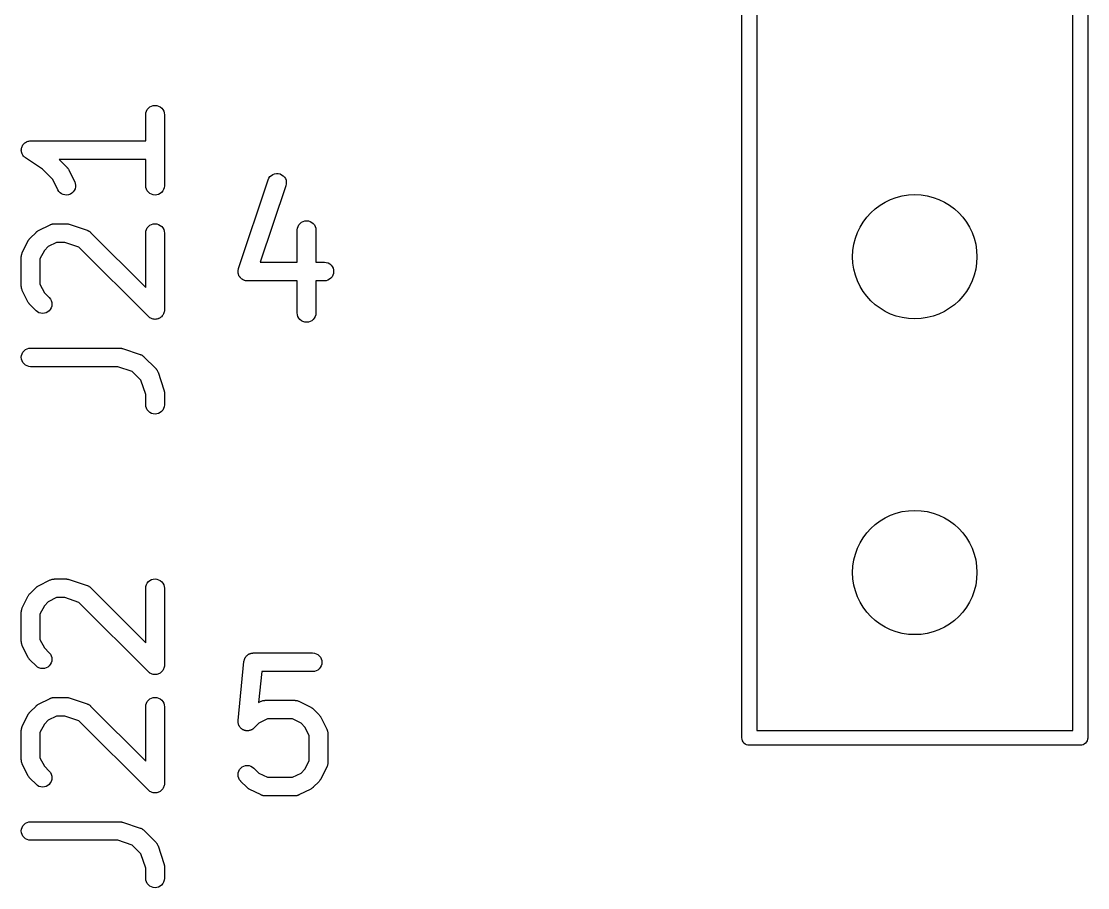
# Model space of a CAD drawing. Extents: x 47 to 146.1, y -90.2 to -39.3.
# Drawn here: x 105.85 to 114.42, y -66.04 to -59.07 of the extents above; entities that cross this region are included whole.
import ezdxf

# ---------------------------------------------------------------- set-up
doc = ezdxf.new("R2010")
doc.units = 0
doc.header["$MEASUREMENT"] = 0
doc.layers.add('BLACK', color=7, linetype='CONTINUOUS')

msp = doc.modelspace()

# ---------------------------------------------------------------- linework, layer by layer
at = {"layer": 'BLACK', "linetype": 'CONTINUOUS'}
for p, q in [((111.64, -64.827), (111.64, -46.9929)), ((111.76, -47.05), (111.76, -64.77)), ((114.3, -64.77), (114.3, -47.05)), ((114.42, -46.9929), (114.42, -64.8271)), ((106.881, -59.7544), (106.894, -59.7476)), ((106.894, -59.7476), (106.908, -59.7435)), ((106.908, -59.7435), (106.923, -59.7421)), ((106.923, -59.7421), (106.937, -59.7437)), ((106.937, -59.7437), (106.951, -59.748)), ((106.951, -59.748), (106.964, -59.755)), ((106.847, -59.8161), (106.849, -59.8015)), ((106.847, -59.8171), (106.847, -59.8161)), ((106.847, -60.0279), (106.847, -59.8171)), ((106.849, -59.8015), (106.853, -59.7876)), ((106.853, -59.7876), (106.86, -59.7748)), ((106.86, -59.7748), (106.87, -59.7636)), ((106.87, -59.7636), (106.881, -59.7544)), ((106.964, -59.755), (106.976, -59.7643)), ((106.976, -59.7643), (106.985, -59.7756)), ((106.985, -59.7756), (106.992, -59.7886)), ((106.992, -59.7886), (106.996, -59.8026)), ((106.996, -59.8026), (106.997, -59.8171)), ((106.997, -59.8171), (106.997, -60.3886)), ((105.847, -60.1022), (105.848, -60.0951)), ((105.848, -60.0951), (105.849, -60.0878)), ((105.849, -60.0877), (105.851, -60.0801)), ((105.849, -60.0878), (105.849, -60.0877)), ((105.849, -60.0877), (105.849, -60.0877)), ((105.851, -60.0801), (105.853, -60.0738)), ((105.853, -60.0737), (105.857, -60.0672)), ((105.853, -60.0738), (105.853, -60.0737)), ((105.853, -60.0737), (105.853, -60.0737)), ((105.857, -60.0672), (105.86, -60.0609)), ((105.86, -60.0608), (105.865, -60.0552)), ((105.86, -60.0609), (105.86, -60.0608)), ((105.86, -60.0609), (105.86, -60.0609)), ((105.865, -60.0552), (105.87, -60.0496)), ((105.87, -60.0496), (105.875, -60.0448)), ((105.87, -60.0496), (105.87, -60.0496)), ((105.87, -60.0496), (105.87, -60.0496)), ((105.875, -60.0448), (105.881, -60.0404)), ((105.881, -60.0403), (105.888, -60.0368)), ((105.881, -60.0404), (105.881, -60.0403)), ((105.881, -60.0404), (105.881, -60.0404)), ((105.888, -60.0368), (105.894, -60.0335)), ((105.894, -60.0335), (105.901, -60.0314)), ((105.894, -60.0335), (105.894, -60.0335)), ((105.894, -60.0335), (105.894, -60.0335)), ((105.901, -60.0314), (105.908, -60.0293)), ((105.908, -60.0293), (105.915, -60.0286)), ((105.908, -60.0293), (105.908, -60.0293)), ((105.908, -60.0293), (105.908, -60.0293)), ((105.915, -60.0286), (105.922, -60.0279)), ((105.922, -60.0279), (106.847, -60.0279)), ((105.847, -60.1023), (105.847, -60.1022)), ((105.848, -60.1099), (105.847, -60.1023)), ((105.847, -60.1023), (105.847, -60.1023)), ((105.849, -60.1168), (105.848, -60.1099)), ((105.849, -60.1169), (105.849, -60.1168)), ((105.849, -60.1168), (105.849, -60.1168)), ((105.851, -60.1241), (105.849, -60.1169)), ((105.853, -60.1308), (105.851, -60.1241)), ((105.853, -60.1309), (105.853, -60.1308)), ((105.853, -60.131), (105.853, -60.1309)), ((105.856, -60.1369), (105.853, -60.131)), ((105.86, -60.1438), (105.856, -60.1369)), ((105.86, -60.1439), (105.86, -60.1438)), ((105.864, -60.1495), (105.86, -60.1439)), ((105.86, -60.1439), (105.86, -60.1439)), ((105.869, -60.1552), (105.864, -60.1495)), ((105.869, -60.1553), (105.869, -60.1552)), ((105.874, -60.1601), (105.869, -60.1553)), ((105.869, -60.1553), (105.869, -60.1553)), ((105.88, -60.1647), (105.874, -60.1601)), ((105.881, -60.1653), (105.88, -60.1647)), ((105.88, -60.1647), (105.88, -60.1647)), ((105.88, -60.1647), (105.88, -60.1647)), ((105.88, -60.1647), (105.88, -60.1647)), ((106.017, -60.2564), (105.881, -60.1653)), ((106.847, -60.1779), (106.151, -60.1779)), ((106.151, -60.1779), (106.214, -60.2403)), ((106.847, -60.3886), (106.847, -60.1779)), ((106.099, -60.3378), (106.017, -60.2564)), ((106.214, -60.2403), (106.214, -60.241)), ((106.214, -60.241), (106.217, -60.2443)), ((106.217, -60.2443), (106.22, -60.2474)), ((106.22, -60.2474), (106.221, -60.25)), ((106.221, -60.25), (106.223, -60.2525)), ((106.223, -60.2525), (106.225, -60.2562)), ((106.225, -60.2562), (106.228, -60.2598)), ((106.228, -60.2598), (106.275, -60.355)), ((106.141, -60.4221), (106.099, -60.3378)), ((107.593, -61.0553), (107.831, -60.341)), ((107.831, -60.341), (107.832, -60.3401)), ((107.832, -60.3401), (107.838, -60.3268)), ((107.838, -60.3268), (107.846, -60.3149)), ((107.846, -60.3149), (107.857, -60.305)), ((107.857, -60.305), (107.87, -60.2973)), ((107.87, -60.2973), (107.883, -60.2922)), ((107.883, -60.2922), (107.898, -60.2899)), ((107.898, -60.2899), (107.912, -60.2904)), ((107.912, -60.2904), (107.927, -60.2938)), ((107.927, -60.2938), (107.94, -60.2998)), ((107.94, -60.2998), (107.952, -60.3084)), ((107.952, -60.3084), (107.962, -60.319)), ((107.962, -60.319), (107.97, -60.3315)), ((107.97, -60.3315), (107.975, -60.3451)), ((107.975, -60.3451), (107.977, -60.3596)), ((106.149, -60.4345), (106.141, -60.4221)), ((106.159, -60.4451), (106.149, -60.4345)), ((106.264, -60.4382), (106.254, -60.4482)), ((106.273, -60.4263), (106.264, -60.4382)), ((106.279, -60.413), (106.273, -60.4263)), ((106.275, -60.355), (106.276, -60.356)), ((106.276, -60.356), (106.281, -60.3697)), ((106.282, -60.3988), (106.279, -60.413)), ((106.281, -60.3697), (106.283, -60.3842)), ((106.283, -60.3842), (106.282, -60.3988)), ((106.849, -60.4031), (106.847, -60.3886)), ((106.853, -60.4172), (106.849, -60.4031)), ((106.86, -60.4301), (106.853, -60.4172)), ((106.869, -60.4414), (106.86, -60.4301)), ((106.984, -60.4309), (106.975, -60.4422)), ((106.991, -60.4181), (106.984, -60.4309)), ((106.996, -60.4042), (106.991, -60.4181)), ((106.997, -60.3896), (106.996, -60.4042)), ((106.997, -60.3886), (106.997, -60.3896)), ((107.974, -60.3885), (107.768, -61.004)), ((107.977, -60.3742), (107.974, -60.3885)), ((107.977, -60.3596), (107.977, -60.3742)), ((106.171, -60.4536), (106.159, -60.4451)), ((106.184, -60.4596), (106.171, -60.4536)), ((106.198, -60.4629), (106.184, -60.4596)), ((106.213, -60.4634), (106.198, -60.4629)), ((106.227, -60.461), (106.213, -60.4634)), ((106.241, -60.4559), (106.227, -60.461)), ((106.254, -60.4482), (106.241, -60.4559)), ((106.88, -60.4507), (106.869, -60.4414)), ((106.893, -60.4577), (106.88, -60.4507)), ((106.907, -60.462), (106.893, -60.4577)), ((106.922, -60.4636), (106.907, -60.462)), ((106.936, -60.4622), (106.922, -60.4636)), ((106.95, -60.4581), (106.936, -60.4622)), ((106.963, -60.4513), (106.95, -60.4581)), ((106.975, -60.4422), (106.963, -60.4513)), ((106.094, -60.6969), (106.096, -60.6966)), ((106.096, -60.6966), (106.098, -60.696)), ((106.098, -60.696), (106.103, -60.6954)), ((106.103, -60.6954), (106.108, -60.6947)), ((106.108, -60.6947), (106.111, -60.6947)), ((106.111, -60.6947), (106.113, -60.6945)), ((106.113, -60.6945), (106.208, -60.6945)), ((106.208, -60.6945), (106.209, -60.6945)), ((106.209, -60.6945), (106.213, -60.695)), ((106.213, -60.695), (106.218, -60.6951)), ((106.218, -60.6951), (106.221, -60.6958)), ((106.221, -60.6958), (106.224, -60.6962)), ((106.224, -60.6962), (106.228, -60.6974)), ((106.894, -60.7), (106.908, -60.6959)), ((106.908, -60.6959), (106.923, -60.6945)), ((106.923, -60.6945), (106.937, -60.6961)), ((106.937, -60.6961), (106.951, -60.7004)), ((108.079, -60.7033), (108.088, -60.6921)), ((108.088, -60.6921), (108.099, -60.683)), ((108.099, -60.683), (108.112, -60.6762)), ((108.112, -60.6762), (108.126, -60.672)), ((108.126, -60.672), (108.141, -60.6707)), ((108.141, -60.6707), (108.156, -60.6722)), ((108.156, -60.6722), (108.17, -60.6766)), ((108.17, -60.6766), (108.182, -60.6835)), ((108.182, -60.6835), (108.194, -60.6929)), ((108.194, -60.6929), (108.203, -60.7042)), ((105.917, -60.8117), (105.965, -60.7641)), ((105.965, -60.7634), (105.969, -60.7607)), ((105.965, -60.7641), (105.965, -60.7634)), ((105.969, -60.7607), (105.972, -60.7579)), ((105.972, -60.7579), (105.974, -60.7562)), ((105.974, -60.7562), (105.977, -60.7542)), ((105.977, -60.7542), (105.981, -60.7523)), ((105.981, -60.7523), (105.984, -60.7501)), ((105.984, -60.7501), (106.079, -60.7024)), ((106.079, -60.7024), (106.08, -60.702)), ((106.08, -60.702), (106.082, -60.7012)), ((106.082, -60.7012), (106.084, -60.7002)), ((106.084, -60.7002), (106.089, -60.6987)), ((106.089, -60.6987), (106.094, -60.6969)), ((106.228, -60.6974), (106.232, -60.6984)), ((106.232, -60.6984), (106.375, -60.746)), ((106.375, -60.746), (106.376, -60.7463)), ((106.376, -60.7463), (106.378, -60.7473)), ((106.378, -60.7473), (106.38, -60.7479)), ((106.38, -60.7479), (106.384, -60.7503)), ((106.384, -60.7503), (106.389, -60.7525)), ((106.389, -60.7525), (106.391, -60.7538)), ((106.391, -60.7538), (106.393, -60.7548)), ((106.393, -60.7548), (106.397, -60.7581)), ((106.397, -60.7581), (106.401, -60.7611)), ((106.401, -60.7611), (106.402, -60.7627)), ((106.402, -60.7627), (106.404, -60.7641)), ((106.404, -60.7641), (106.847, -61.2075)), ((106.847, -60.7685), (106.849, -60.7539)), ((106.847, -60.7695), (106.847, -60.7685)), ((106.847, -61.2075), (106.847, -60.7695)), ((106.849, -60.7539), (106.853, -60.74)), ((106.853, -60.74), (106.86, -60.7271)), ((106.86, -60.7271), (106.87, -60.7159)), ((106.87, -60.7159), (106.881, -60.7068)), ((106.881, -60.7068), (106.894, -60.7)), ((106.951, -60.7004), (106.964, -60.7073)), ((106.964, -60.7073), (106.976, -60.7167)), ((106.976, -60.7167), (106.985, -60.728)), ((106.985, -60.728), (106.992, -60.7409)), ((106.992, -60.7409), (106.996, -60.755)), ((106.996, -60.755), (106.997, -60.7695)), ((106.997, -60.7695), (106.997, -61.3886)), ((108.065, -60.7447), (108.067, -60.7301)), ((108.065, -60.7457), (108.065, -60.7447)), ((108.065, -61.004), (108.065, -60.7457)), ((108.067, -60.7301), (108.072, -60.7162)), ((108.072, -60.7162), (108.079, -60.7033)), ((108.203, -60.7042), (108.21, -60.7171)), ((108.21, -60.7171), (108.214, -60.7311)), ((108.214, -60.7311), (108.215, -60.7457)), ((108.215, -60.7457), (108.215, -61.004)), ((105.855, -60.9265), (105.903, -60.8312)), ((105.903, -60.8303), (105.906, -60.8268)), ((105.903, -60.8312), (105.903, -60.8303)), ((105.906, -60.8268), (105.908, -60.823)), ((105.908, -60.823), (105.91, -60.8206)), ((105.91, -60.8206), (105.911, -60.818)), ((105.911, -60.818), (105.914, -60.815)), ((105.914, -60.815), (105.917, -60.8117)), ((106.131, -60.8445), (106.062, -60.8788)), ((106.196, -60.8445), (106.131, -60.8445)), ((106.31, -60.8827), (106.196, -60.8445)), ((105.848, -60.9495), (105.849, -60.9444)), ((105.848, -60.9546), (105.848, -60.9495)), ((105.849, -60.9444), (105.85, -60.9423)), ((105.85, -60.9401), (105.852, -60.9353)), ((105.85, -60.9423), (105.85, -60.9401)), ((105.852, -60.9353), (105.853, -60.9305)), ((105.853, -60.9305), (105.855, -60.9285)), ((105.855, -60.9285), (105.855, -60.9265)), ((106.032, -60.9092), (105.997, -60.9777)), ((106.062, -60.8788), (106.032, -60.9092)), ((106.869, -61.4416), (106.31, -60.8827)), ((105.847, -60.959), (105.848, -60.9568)), ((105.847, -60.96), (105.847, -60.959)), ((105.847, -61.1981), (105.847, -60.96)), ((105.848, -60.9568), (105.848, -60.9546)), ((105.997, -60.9777), (105.997, -61.1804)), ((107.768, -61.004), (108.065, -61.004)), ((108.215, -61.004), (108.283, -61.004)), ((108.283, -61.004), (108.284, -61.0041)), ((108.284, -61.0041), (108.299, -61.0057)), ((108.299, -61.0057), (108.313, -61.0101)), ((108.313, -61.0101), (108.326, -61.0172)), ((108.326, -61.0172), (108.337, -61.0266)), ((108.337, -61.0266), (108.346, -61.038)), ((108.346, -61.038), (108.353, -61.051)), ((107.589, -61.0785), (107.59, -61.0741)), ((107.59, -61.0814), (107.589, -61.0785)), ((107.589, -61.0842), (107.59, -61.0814)), ((107.59, -61.0886), (107.589, -61.0842)), ((107.59, -61.0696), (107.591, -61.0668)), ((107.59, -61.0741), (107.59, -61.0696)), ((107.591, -61.0931), (107.59, -61.0886)), ((107.591, -61.064), (107.592, -61.0597)), ((107.591, -61.0668), (107.591, -61.064)), ((107.591, -61.0959), (107.591, -61.0931)), ((107.592, -61.0987), (107.591, -61.0959)), ((107.592, -61.0597), (107.593, -61.0553)), ((107.593, -61.1028), (107.592, -61.0987)), ((107.595, -61.1071), (107.593, -61.1028)), ((107.596, -61.1097), (107.595, -61.1071)), ((107.597, -61.1124), (107.596, -61.1097)), ((107.599, -61.1162), (107.597, -61.1124)), ((107.602, -61.1201), (107.599, -61.1162)), ((107.603, -61.1223), (107.602, -61.1201)), ((107.605, -61.1248), (107.603, -61.1223)), ((107.608, -61.128), (107.605, -61.1248)), ((108.346, -61.121), (108.336, -61.1323)), ((108.352, -61.1081), (108.346, -61.121)), ((108.357, -61.0941), (108.352, -61.1081)), ((108.353, -61.051), (108.357, -61.065)), ((108.357, -61.065), (108.358, -61.0796)), ((108.358, -61.0796), (108.357, -61.0941)), ((105.848, -61.2003), (105.847, -61.1981)), ((105.848, -61.2025), (105.848, -61.2003)), ((105.848, -61.2076), (105.848, -61.2025)), ((105.849, -61.2127), (105.848, -61.2076)), ((105.997, -61.1804), (106.032, -61.2489)), ((107.611, -61.1315), (107.608, -61.128)), ((107.613, -61.1334), (107.611, -61.1315)), ((107.615, -61.1354), (107.613, -61.1334)), ((107.618, -61.1381), (107.615, -61.1354)), ((107.622, -61.1409), (107.618, -61.1381)), ((107.624, -61.1423), (107.622, -61.1409)), ((107.627, -61.144), (107.624, -61.1423)), ((107.631, -61.1458), (107.627, -61.144)), ((107.635, -61.148), (107.631, -61.1458)), ((107.637, -61.1488), (107.635, -61.148)), ((107.64, -61.15), (107.637, -61.1488)), ((107.644, -61.1511), (107.64, -61.15)), ((107.649, -61.1524), (107.644, -61.1511)), ((107.652, -61.1527), (107.649, -61.1524)), ((107.654, -61.1534), (107.652, -61.1527)), ((107.659, -61.1535), (107.654, -61.1534)), ((107.663, -61.154), (107.659, -61.1535)), ((107.664, -61.154), (107.663, -61.154)), ((108.065, -61.154), (107.664, -61.154)), ((108.065, -61.4124), (108.065, -61.154)), ((108.283, -61.154), (108.215, -61.154)), ((108.215, -61.154), (108.215, -61.4124)), ((108.298, -61.1526), (108.283, -61.154)), ((108.312, -61.1484), (108.298, -61.1526)), ((108.325, -61.1415), (108.312, -61.1484)), ((108.336, -61.1323), (108.325, -61.1415)), ((105.849, -61.2148), (105.849, -61.2127)), ((105.85, -61.217), (105.849, -61.2148)), ((105.852, -61.2218), (105.85, -61.217)), ((105.853, -61.2267), (105.852, -61.2218)), ((105.854, -61.2286), (105.853, -61.2267)), ((105.855, -61.2307), (105.854, -61.2286)), ((105.855, -61.2316), (105.855, -61.2307)), ((105.903, -61.3269), (105.855, -61.2316)), ((106.032, -61.2489), (106.071, -61.2879)), ((106.071, -61.2879), (106.071, -61.2887)), ((106.071, -61.2887), (106.081, -61.3001)), ((105.905, -61.3304), (105.903, -61.3269)), ((105.907, -61.3342), (105.905, -61.3304)), ((105.909, -61.3366), (105.907, -61.3342)), ((105.911, -61.3393), (105.909, -61.3366)), ((105.914, -61.3423), (105.911, -61.3393)), ((105.916, -61.3456), (105.914, -61.3423)), ((105.917, -61.3464), (105.916, -61.3456)), ((105.965, -61.394), (105.917, -61.3464)), ((106.087, -61.3703), (106.08, -61.3831)), ((106.081, -61.3001), (106.087, -61.3131)), ((106.087, -61.3131), (106.091, -61.3272)), ((106.091, -61.3563), (106.087, -61.3703)), ((106.091, -61.3272), (106.093, -61.3417)), ((106.093, -61.3417), (106.091, -61.3563)), ((105.976, -61.4033), (105.965, -61.394)), ((105.989, -61.4102), (105.976, -61.4033)), ((106.003, -61.4145), (105.989, -61.4102)), ((106.017, -61.416), (106.003, -61.4145)), ((106.032, -61.4146), (106.017, -61.416)), ((106.046, -61.4104), (106.032, -61.4146)), ((106.059, -61.4036), (106.046, -61.4104)), ((106.07, -61.3944), (106.059, -61.4036)), ((106.08, -61.3831), (106.07, -61.3944)), ((106.875, -61.4461), (106.869, -61.4416)), ((106.88, -61.4507), (106.875, -61.4461)), ((106.881, -61.4508), (106.88, -61.4507)), ((106.881, -61.4509), (106.881, -61.4508)), ((106.887, -61.4543), (106.881, -61.4509)), ((106.893, -61.4577), (106.887, -61.4543)), ((106.894, -61.4578), (106.893, -61.4577)), ((106.893, -61.4577), (106.893, -61.4577)), ((106.9, -61.4599), (106.894, -61.4578)), ((106.907, -61.462), (106.9, -61.4599)), ((106.907, -61.4621), (106.907, -61.462)), ((106.908, -61.4621), (106.907, -61.4621)), ((106.915, -61.4628), (106.908, -61.4621)), ((106.922, -61.4636), (106.915, -61.4628)), ((106.929, -61.4629), (106.922, -61.4636)), ((106.922, -61.4636), (106.922, -61.4636)), ((106.922, -61.4636), (106.922, -61.4636)), ((106.936, -61.4622), (106.929, -61.4629)), ((106.937, -61.4622), (106.936, -61.4622)), ((106.944, -61.4601), (106.937, -61.4622)), ((106.937, -61.4622), (106.937, -61.4622)), ((106.95, -61.4581), (106.944, -61.4601)), ((106.951, -61.4581), (106.95, -61.4581)), ((106.957, -61.4545), (106.951, -61.458)), ((106.951, -61.458), (106.951, -61.4581)), ((106.963, -61.4513), (106.957, -61.4545)), ((106.964, -61.4512), (106.963, -61.4513)), ((106.969, -61.4466), (106.964, -61.4512)), ((106.964, -61.4512), (106.964, -61.4512)), ((106.975, -61.4422), (106.969, -61.4466)), ((106.98, -61.4365), (106.975, -61.442)), ((106.975, -61.442), (106.975, -61.4421)), ((106.975, -61.4421), (106.975, -61.4422)), ((106.984, -61.4309), (106.98, -61.4365)), ((106.988, -61.4244), (106.984, -61.4307)), ((106.984, -61.4307), (106.984, -61.4308)), ((106.984, -61.4308), (106.984, -61.4309)), ((106.991, -61.4181), (106.988, -61.4244)), ((106.994, -61.411), (106.991, -61.4179)), ((106.991, -61.4179), (106.991, -61.418)), ((106.991, -61.418), (106.991, -61.4181)), ((106.996, -61.4042), (106.994, -61.411)), ((106.997, -61.3968), (106.996, -61.4039)), ((106.996, -61.4039), (106.996, -61.404)), ((106.996, -61.404), (106.996, -61.4042)), ((106.997, -61.3886), (106.997, -61.3893)), ((106.997, -61.3893), (106.997, -61.3894)), ((106.997, -61.3894), (106.997, -61.3894)), ((106.997, -61.3894), (106.997, -61.3896)), ((106.997, -61.3896), (106.997, -61.3968)), ((108.067, -61.4269), (108.065, -61.4124)), ((108.071, -61.441), (108.067, -61.4269)), ((108.078, -61.4539), (108.071, -61.441)), ((108.087, -61.4652), (108.078, -61.4539)), ((108.099, -61.4746), (108.087, -61.4652)), ((108.193, -61.466), (108.182, -61.4751)), ((108.202, -61.4548), (108.193, -61.466)), ((108.209, -61.4419), (108.202, -61.4548)), ((108.214, -61.428), (108.209, -61.4419)), ((108.215, -61.4134), (108.214, -61.428)), ((108.215, -61.4124), (108.215, -61.4134)), ((108.111, -61.4815), (108.099, -61.4746)), ((108.125, -61.4858), (108.111, -61.4815)), ((108.14, -61.4874), (108.125, -61.4858)), ((108.155, -61.4861), (108.14, -61.4874)), ((108.169, -61.4819), (108.155, -61.4861)), ((108.182, -61.4751), (108.169, -61.4819)), ((105.86, -61.7276), (105.87, -61.7163)), ((105.87, -61.7163), (105.881, -61.7071)), ((105.881, -61.7071), (105.894, -61.7002)), ((105.894, -61.7002), (105.908, -61.696)), ((105.908, -61.696), (105.922, -61.6945)), ((105.922, -61.6945), (106.637, -61.6945)), ((106.637, -61.6945), (106.638, -61.6945)), ((106.638, -61.6945), (106.642, -61.695)), ((106.642, -61.695), (106.646, -61.6951)), ((106.646, -61.6951), (106.649, -61.6958)), ((106.649, -61.6958), (106.652, -61.6962)), ((106.652, -61.6962), (106.656, -61.6974)), ((106.656, -61.6974), (106.66, -61.6984)), ((106.66, -61.6984), (106.803, -61.746)), ((105.847, -61.769), (105.849, -61.7544)), ((105.849, -61.7836), (105.847, -61.769)), ((105.849, -61.7544), (105.853, -61.7405)), ((105.853, -61.7976), (105.849, -61.7836)), ((105.853, -61.7405), (105.86, -61.7276)), ((105.86, -61.8106), (105.853, -61.7976)), ((105.869, -61.822), (105.86, -61.8106)), ((106.803, -61.746), (106.804, -61.7463)), ((106.804, -61.7463), (106.806, -61.7473)), ((106.806, -61.7473), (106.808, -61.7479)), ((106.808, -61.7479), (106.813, -61.7503)), ((106.813, -61.7503), (106.818, -61.7525)), ((106.818, -61.7525), (106.819, -61.7538)), ((106.819, -61.7538), (106.821, -61.7548)), ((106.821, -61.7548), (106.825, -61.7581)), ((106.825, -61.7581), (106.829, -61.7611)), ((106.829, -61.7611), (106.831, -61.7627)), ((106.831, -61.7627), (106.833, -61.7641)), ((106.833, -61.7641), (106.928, -61.8593)), ((105.88, -61.8314), (105.869, -61.822)), ((105.893, -61.8385), (105.88, -61.8314)), ((105.907, -61.8429), (105.893, -61.8385)), ((105.921, -61.8445), (105.907, -61.8429)), ((105.922, -61.8445), (105.921, -61.8445)), ((106.624, -61.8445), (105.922, -61.8445)), ((106.739, -61.8827), (106.624, -61.8445)), ((106.809, -61.9529), (106.739, -61.8827)), ((106.928, -61.8593), (106.929, -61.8601)), ((106.929, -61.8601), (106.93, -61.8618)), ((106.93, -61.8618), (106.932, -61.8633)), ((106.932, -61.8633), (106.934, -61.8675)), ((106.934, -61.8675), (106.938, -61.8715)), ((106.938, -61.8715), (106.939, -61.8735)), ((106.939, -61.8735), (106.94, -61.8753)), ((106.94, -61.8753), (106.942, -61.88)), ((106.942, -61.88), (106.944, -61.8845)), ((106.944, -61.8845), (106.945, -61.8867)), ((106.945, -61.8867), (106.946, -61.8887)), ((106.946, -61.8887), (106.994, -62.0315)), ((106.847, -62.0674), (106.809, -61.9529)), ((106.847, -62.1505), (106.847, -62.0674)), ((106.994, -62.0315), (106.994, -62.0325)), ((106.994, -62.0325), (106.995, -62.0366)), ((106.995, -62.0366), (106.996, -62.0407)), ((106.996, -62.0407), (106.996, -62.0438)), ((106.996, -62.0438), (106.997, -62.0468)), ((106.997, -62.0468), (106.997, -62.051)), ((106.997, -62.051), (106.997, -62.0552)), ((106.997, -62.0552), (106.997, -62.1505)), ((106.849, -62.165), (106.847, -62.1505)), ((106.997, -62.1515), (106.996, -62.1661)), ((106.997, -62.1505), (106.997, -62.1515)), ((106.853, -62.1791), (106.849, -62.165)), ((106.86, -62.192), (106.853, -62.1791)), ((106.869, -62.2033), (106.86, -62.192)), ((106.88, -62.2127), (106.869, -62.2033)), ((106.893, -62.2196), (106.88, -62.2127)), ((106.907, -62.2239), (106.893, -62.2196)), ((106.922, -62.2255), (106.907, -62.2239)), ((106.936, -62.2241), (106.922, -62.2255)), ((106.95, -62.22), (106.936, -62.2241)), ((106.963, -62.2132), (106.95, -62.22)), ((106.975, -62.2041), (106.963, -62.2132)), ((106.984, -62.1928), (106.975, -62.2041)), ((106.991, -62.18), (106.984, -62.1928)), ((106.996, -62.1661), (106.991, -62.18)), ((105.977, -63.6119), (105.981, -63.6099)), ((105.981, -63.6099), (105.984, -63.6077)), ((105.984, -63.6077), (106.079, -63.5601)), ((106.079, -63.5601), (106.08, -63.5596)), ((106.08, -63.5596), (106.082, -63.5588)), ((106.082, -63.5588), (106.084, -63.5578)), ((106.084, -63.5578), (106.089, -63.5563)), ((106.089, -63.5563), (106.094, -63.5546)), ((106.094, -63.5546), (106.096, -63.5542)), ((106.096, -63.5542), (106.098, -63.5536)), ((106.098, -63.5536), (106.103, -63.5531)), ((106.103, -63.5531), (106.108, -63.5523)), ((106.108, -63.5523), (106.111, -63.5524)), ((106.111, -63.5524), (106.113, -63.5521)), ((106.113, -63.5521), (106.208, -63.5521)), ((106.208, -63.5521), (106.209, -63.5521)), ((106.209, -63.5521), (106.213, -63.5526)), ((106.213, -63.5526), (106.218, -63.5527)), ((106.218, -63.5527), (106.221, -63.5534)), ((106.221, -63.5534), (106.224, -63.5538)), ((106.224, -63.5538), (106.228, -63.5551)), ((106.228, -63.5551), (106.232, -63.556)), ((106.232, -63.556), (106.375, -63.6036)), ((106.375, -63.6036), (106.376, -63.6039)), ((106.376, -63.6039), (106.378, -63.6049)), ((106.378, -63.6049), (106.38, -63.6055)), ((106.38, -63.6055), (106.384, -63.6079)), ((106.384, -63.6079), (106.389, -63.6101)), ((106.389, -63.6101), (106.391, -63.6114)), ((106.391, -63.6114), (106.393, -63.6124)), ((106.847, -63.6261), (106.849, -63.6115)), ((106.849, -63.6115), (106.853, -63.5976)), ((106.853, -63.5976), (106.86, -63.5848)), ((106.86, -63.5848), (106.87, -63.5736)), ((106.87, -63.5736), (106.881, -63.5644)), ((106.881, -63.5644), (106.894, -63.5576)), ((106.894, -63.5576), (106.908, -63.5535)), ((106.908, -63.5535), (106.923, -63.5521)), ((106.923, -63.5521), (106.937, -63.5537)), ((106.937, -63.5537), (106.951, -63.558)), ((106.951, -63.558), (106.964, -63.565)), ((106.964, -63.565), (106.976, -63.5743)), ((106.976, -63.5743), (106.985, -63.5856)), ((106.985, -63.5856), (106.992, -63.5986)), ((106.992, -63.5986), (106.996, -63.6126)), ((105.855, -63.7841), (105.903, -63.6888)), ((105.903, -63.6879), (105.906, -63.6844)), ((105.903, -63.6888), (105.903, -63.6879)), ((105.906, -63.6844), (105.908, -63.6807)), ((105.908, -63.6807), (105.91, -63.6782)), ((105.91, -63.6782), (105.911, -63.6756)), ((105.911, -63.6756), (105.914, -63.6726)), ((105.914, -63.6726), (105.917, -63.6693)), ((105.917, -63.6693), (105.965, -63.6217)), ((105.965, -63.621), (105.969, -63.6184)), ((105.965, -63.6217), (105.965, -63.621)), ((105.969, -63.6184), (105.972, -63.6155)), ((105.972, -63.6155), (105.974, -63.6138)), ((105.974, -63.6138), (105.977, -63.6119)), ((106.393, -63.6124), (106.397, -63.6157)), ((106.397, -63.6157), (106.401, -63.6187)), ((106.401, -63.6187), (106.402, -63.6203)), ((106.402, -63.6203), (106.404, -63.6217)), ((106.404, -63.6217), (106.847, -64.0651)), ((106.847, -63.6271), (106.847, -63.6261)), ((106.847, -64.0651), (106.847, -63.6271)), ((106.996, -63.6126), (106.997, -63.6271)), ((106.997, -63.6271), (106.997, -64.2462)), ((106.032, -63.7668), (105.997, -63.8353)), ((106.062, -63.7364), (106.032, -63.7668)), ((106.131, -63.7021), (106.062, -63.7364)), ((106.196, -63.7021), (106.131, -63.7021)), ((106.31, -63.7403), (106.196, -63.7021)), ((106.869, -64.2992), (106.31, -63.7403)), ((105.847, -63.8166), (105.848, -63.8144)), ((105.847, -63.8176), (105.847, -63.8166)), ((105.847, -64.0557), (105.847, -63.8176)), ((105.848, -63.8071), (105.849, -63.802)), ((105.848, -63.8122), (105.848, -63.8071)), ((105.848, -63.8144), (105.848, -63.8122)), ((105.849, -63.802), (105.85, -63.7999)), ((105.85, -63.7977), (105.852, -63.7929)), ((105.85, -63.7999), (105.85, -63.7977)), ((105.852, -63.7929), (105.853, -63.7881)), ((105.853, -63.7881), (105.855, -63.7861)), ((105.855, -63.7861), (105.855, -63.7841)), ((105.997, -63.8353), (105.997, -64.038)), ((105.997, -64.038), (106.032, -64.1065)), ((105.848, -64.0579), (105.847, -64.0557)), ((105.848, -64.0601), (105.848, -64.0579)), ((105.848, -64.0652), (105.848, -64.0601)), ((105.849, -64.0703), (105.848, -64.0652)), ((105.849, -64.0724), (105.849, -64.0703)), ((105.85, -64.0746), (105.849, -64.0724)), ((105.852, -64.0794), (105.85, -64.0746)), ((105.853, -64.0843), (105.852, -64.0794)), ((105.854, -64.0862), (105.853, -64.0843)), ((105.855, -64.0883), (105.854, -64.0862)), ((105.855, -64.0893), (105.855, -64.0883)), ((105.903, -64.1845), (105.855, -64.0893)), ((106.032, -64.1065), (106.071, -64.1455)), ((105.905, -64.1881), (105.903, -64.1845)), ((105.907, -64.1918), (105.905, -64.1881)), ((105.909, -64.1942), (105.907, -64.1918)), ((105.911, -64.1969), (105.909, -64.1942)), ((105.914, -64.2), (105.911, -64.1969)), ((105.916, -64.2032), (105.914, -64.2)), ((105.917, -64.204), (105.916, -64.2032)), ((105.965, -64.2516), (105.917, -64.204)), ((106.071, -64.1455), (106.071, -64.1463)), ((106.071, -64.1463), (106.081, -64.1577)), ((106.081, -64.1577), (106.087, -64.1707)), ((106.087, -64.1707), (106.091, -64.1848)), ((106.091, -64.1848), (106.093, -64.1994)), ((106.093, -64.1994), (106.091, -64.2139)), ((107.637, -64.2139), (107.638, -64.2106)), ((107.638, -64.2073), (107.64, -64.2035)), ((107.638, -64.2106), (107.638, -64.2073)), ((107.64, -64.1996), (107.642, -64.1965)), ((107.64, -64.2035), (107.64, -64.1996)), ((107.642, -64.1965), (107.643, -64.1933)), ((107.643, -64.1933), (107.645, -64.1898)), ((107.645, -64.1898), (107.646, -64.1861)), ((107.646, -64.1861), (107.648, -64.1834)), ((107.648, -64.1834), (107.65, -64.1804)), ((107.65, -64.1804), (107.652, -64.1774)), ((107.652, -64.1774), (107.655, -64.1741)), ((107.655, -64.1741), (107.657, -64.1717)), ((107.657, -64.1717), (107.659, -64.1692)), ((107.659, -64.1692), (107.662, -64.1666)), ((107.662, -64.1666), (107.665, -64.1638)), ((107.665, -64.1638), (107.668, -64.162)), ((107.668, -64.162), (107.67, -64.1599)), ((107.67, -64.1599), (107.674, -64.158)), ((107.674, -64.158), (107.677, -64.1558)), ((107.677, -64.1558), (107.68, -64.1546)), ((107.68, -64.1546), (107.683, -64.153)), ((107.683, -64.153), (107.687, -64.1519)), ((107.687, -64.1519), (107.691, -64.1504)), ((107.691, -64.1504), (107.694, -64.1498)), ((107.694, -64.1498), (107.697, -64.1488)), ((107.697, -64.1488), (107.701, -64.1484)), ((107.701, -64.1484), (107.705, -64.1477)), ((107.705, -64.1477), (107.709, -64.1477)), ((107.709, -64.1477), (107.712, -64.1474)), ((107.712, -64.1474), (108.188, -64.1474)), ((108.188, -64.1474), (108.189, -64.1474)), ((108.189, -64.1474), (108.204, -64.149)), ((108.204, -64.149), (108.218, -64.1534)), ((108.218, -64.1534), (108.23, -64.1605)), ((108.23, -64.1605), (108.242, -64.1699)), ((108.242, -64.1699), (108.251, -64.1813)), ((108.251, -64.1813), (108.258, -64.1943)), ((108.258, -64.1943), (108.262, -64.2083)), ((108.262, -64.2083), (108.263, -64.2229)), ((105.976, -64.2609), (105.965, -64.2516)), ((105.989, -64.2678), (105.976, -64.2609)), ((106.003, -64.2721), (105.989, -64.2678)), ((106.017, -64.2736), (106.003, -64.2721)), ((106.032, -64.2722), (106.017, -64.2736)), ((106.046, -64.268), (106.032, -64.2722)), ((106.059, -64.2612), (106.046, -64.268)), ((106.07, -64.252), (106.059, -64.2612)), ((106.08, -64.2407), (106.07, -64.252)), ((106.087, -64.2279), (106.08, -64.2407)), ((106.091, -64.2139), (106.087, -64.2279)), ((106.98, -64.2941), (106.975, -64.2996)), ((106.984, -64.2886), (106.98, -64.2941)), ((106.988, -64.282), (106.984, -64.2883)), ((106.984, -64.2883), (106.984, -64.2884)), ((106.984, -64.2884), (106.984, -64.2886)), ((106.991, -64.2757), (106.988, -64.282)), ((106.994, -64.2686), (106.991, -64.2755)), ((106.991, -64.2755), (106.991, -64.2756)), ((106.991, -64.2756), (106.991, -64.2757)), ((106.996, -64.2618), (106.994, -64.2686)), ((106.997, -64.2544), (106.996, -64.2615)), ((106.996, -64.2615), (106.996, -64.2617)), ((106.996, -64.2617), (106.996, -64.2618)), ((106.997, -64.2462), (106.997, -64.247)), ((106.997, -64.247), (106.997, -64.247)), ((106.997, -64.247), (106.997, -64.247)), ((106.997, -64.247), (106.997, -64.2472)), ((106.997, -64.2472), (106.997, -64.2544)), ((107.59, -64.6911), (107.637, -64.2149)), ((107.637, -64.2149), (107.637, -64.2139)), ((107.78, -64.2974), (107.755, -64.5456)), ((108.188, -64.2974), (107.78, -64.2974)), ((108.203, -64.296), (108.188, -64.2974)), ((108.217, -64.2917), (108.203, -64.296)), ((108.23, -64.2848), (108.217, -64.2917)), ((108.241, -64.2756), (108.23, -64.2848)), ((108.25, -64.2643), (108.241, -64.2756)), ((108.257, -64.2514), (108.25, -64.2643)), ((108.262, -64.2375), (108.257, -64.2514)), ((108.263, -64.2229), (108.262, -64.2375)), ((106.875, -64.3038), (106.869, -64.2992)), ((106.88, -64.3084), (106.875, -64.3038)), ((106.881, -64.3084), (106.88, -64.3084)), ((106.881, -64.3085), (106.881, -64.3084)), ((106.887, -64.3119), (106.881, -64.3085)), ((106.893, -64.3153), (106.887, -64.3119)), ((106.893, -64.3154), (106.893, -64.3153)), ((106.894, -64.3154), (106.893, -64.3154)), ((106.9, -64.3175), (106.894, -64.3154)), ((106.907, -64.3197), (106.9, -64.3175)), ((106.908, -64.3197), (106.907, -64.3197)), ((106.907, -64.3197), (106.907, -64.3197)), ((106.915, -64.3204), (106.908, -64.3197)), ((106.922, -64.3212), (106.915, -64.3204)), ((106.929, -64.3205), (106.922, -64.3212)), ((106.922, -64.3212), (106.922, -64.3212)), ((106.922, -64.3212), (106.922, -64.3212)), ((106.936, -64.3199), (106.929, -64.3205)), ((106.937, -64.3198), (106.936, -64.3199)), ((106.944, -64.3178), (106.937, -64.3198)), ((106.937, -64.3198), (106.937, -64.3198)), ((106.95, -64.3157), (106.944, -64.3178)), ((106.951, -64.3157), (106.95, -64.3157)), ((106.957, -64.3122), (106.951, -64.3156)), ((106.951, -64.3156), (106.951, -64.3157)), ((106.963, -64.3089), (106.957, -64.3122)), ((106.964, -64.3089), (106.963, -64.3089)), ((106.969, -64.3042), (106.964, -64.3088)), ((106.964, -64.3088), (106.964, -64.3089)), ((106.975, -64.2998), (106.969, -64.3042)), ((106.975, -64.2996), (106.975, -64.2997)), ((106.975, -64.2997), (106.975, -64.2998)), ((105.984, -64.5601), (106.079, -64.5124)), ((106.079, -64.5124), (106.08, -64.512)), ((106.08, -64.512), (106.082, -64.5112)), ((106.082, -64.5112), (106.084, -64.5102)), ((106.084, -64.5102), (106.089, -64.5087)), ((106.089, -64.5087), (106.094, -64.5069)), ((106.094, -64.5069), (106.096, -64.5066)), ((106.096, -64.5066), (106.098, -64.506)), ((106.098, -64.506), (106.103, -64.5054)), ((106.103, -64.5054), (106.108, -64.5047)), ((106.108, -64.5047), (106.111, -64.5047)), ((106.111, -64.5047), (106.113, -64.5045)), ((106.113, -64.5045), (106.208, -64.5045)), ((106.208, -64.5045), (106.209, -64.5045)), ((106.209, -64.5045), (106.213, -64.505)), ((106.213, -64.505), (106.218, -64.5051)), ((106.218, -64.5051), (106.221, -64.5058)), ((106.221, -64.5058), (106.224, -64.5062)), ((106.224, -64.5062), (106.228, -64.5074)), ((106.228, -64.5074), (106.232, -64.5084)), ((106.232, -64.5084), (106.375, -64.556)), ((106.849, -64.5639), (106.853, -64.55)), ((106.853, -64.55), (106.86, -64.5371)), ((106.86, -64.5371), (106.87, -64.5259)), ((106.87, -64.5259), (106.881, -64.5168)), ((106.881, -64.5168), (106.894, -64.51)), ((106.894, -64.51), (106.908, -64.5059)), ((106.908, -64.5059), (106.923, -64.5045)), ((106.923, -64.5045), (106.937, -64.5061)), ((106.937, -64.5061), (106.951, -64.5104)), ((106.951, -64.5104), (106.964, -64.5173)), ((106.964, -64.5173), (106.976, -64.5267)), ((106.976, -64.5267), (106.985, -64.538)), ((106.985, -64.538), (106.992, -64.5509)), ((106.992, -64.5509), (106.996, -64.565)), ((107.755, -64.5456), (107.774, -64.5363)), ((107.774, -64.5363), (107.775, -64.5358)), ((107.775, -64.5358), (107.777, -64.535)), ((107.777, -64.535), (107.779, -64.534)), ((107.779, -64.534), (107.783, -64.5325)), ((107.783, -64.5325), (107.788, -64.5307)), ((107.788, -64.5307), (107.79, -64.5304)), ((107.79, -64.5304), (107.793, -64.5298)), ((107.793, -64.5298), (107.798, -64.5293)), ((107.798, -64.5293), (107.803, -64.5285)), ((107.803, -64.5285), (107.805, -64.5285)), ((107.805, -64.5285), (107.807, -64.5283)), ((107.807, -64.5283), (108.045, -64.5283)), ((108.045, -64.5283), (108.046, -64.5283)), ((108.046, -64.5283), (108.048, -64.5286)), ((108.048, -64.5286), (108.051, -64.5285)), ((108.051, -64.5285), (108.056, -64.5294)), ((108.056, -64.5294), (108.061, -64.53)), ((108.061, -64.53), (108.063, -64.5306)), ((108.063, -64.5306), (108.065, -64.531)), ((108.065, -64.531), (108.07, -64.5328)), ((108.07, -64.5328), (108.075, -64.5344)), ((108.075, -64.5344), (108.077, -64.5355)), ((108.077, -64.5355), (108.079, -64.5363)), ((108.079, -64.5363), (108.174, -64.5839)), ((105.903, -64.6403), (105.906, -64.6368)), ((105.903, -64.6412), (105.903, -64.6403)), ((105.906, -64.6368), (105.908, -64.633)), ((105.908, -64.633), (105.91, -64.6306)), ((105.91, -64.6306), (105.911, -64.628)), ((105.911, -64.628), (105.914, -64.625)), ((105.914, -64.625), (105.917, -64.6217)), ((105.917, -64.6217), (105.965, -64.5741)), ((105.965, -64.5734), (105.969, -64.5707)), ((105.965, -64.5741), (105.965, -64.5734)), ((105.969, -64.5707), (105.972, -64.5679)), ((105.972, -64.5679), (105.974, -64.5662)), ((105.974, -64.5662), (105.977, -64.5642)), ((105.977, -64.5642), (105.981, -64.5623)), ((105.981, -64.5623), (105.984, -64.5601)), ((106.375, -64.556), (106.376, -64.5563)), ((106.376, -64.5563), (106.378, -64.5573)), ((106.378, -64.5573), (106.38, -64.5579)), ((106.38, -64.5579), (106.384, -64.5603)), ((106.384, -64.5603), (106.389, -64.5625)), ((106.389, -64.5625), (106.391, -64.5638)), ((106.391, -64.5638), (106.393, -64.5648)), ((106.393, -64.5648), (106.397, -64.5681)), ((106.397, -64.5681), (106.401, -64.5711)), ((106.401, -64.5711), (106.402, -64.5727)), ((106.402, -64.5727), (106.404, -64.5741)), ((106.404, -64.5741), (106.847, -65.0175)), ((106.847, -64.5785), (106.849, -64.5639)), ((106.847, -64.5795), (106.847, -64.5785)), ((106.847, -65.0175), (106.847, -64.5795)), ((106.996, -64.565), (106.997, -64.5795)), ((106.997, -64.5795), (106.997, -65.1986)), ((108.174, -64.5839), (108.175, -64.5843)), ((108.175, -64.5843), (108.178, -64.5866)), ((108.178, -64.5866), (108.182, -64.5886)), ((108.182, -64.5886), (108.185, -64.5906)), ((108.185, -64.5906), (108.187, -64.5923)), ((108.187, -64.5923), (108.19, -64.5952)), ((108.19, -64.5952), (108.194, -64.5979)), ((108.194, -64.5979), (108.241, -64.6455)), ((105.855, -64.7365), (105.903, -64.6412)), ((106.032, -64.7192), (105.997, -64.7877)), ((106.062, -64.6888), (106.032, -64.7192)), ((106.131, -64.6545), (106.062, -64.6888)), ((106.196, -64.6545), (106.131, -64.6545)), ((106.31, -64.6927), (106.196, -64.6545)), ((106.869, -65.2516), (106.31, -64.6927)), ((107.589, -64.6983), (107.59, -64.6947)), ((107.59, -64.702), (107.589, -64.6983)), ((107.59, -64.6947), (107.59, -64.6911)), ((107.59, -64.7057), (107.59, -64.702)), ((107.59, -64.7093), (107.59, -64.7057)), ((107.591, -64.7129), (107.59, -64.7093)), ((107.592, -64.7165), (107.591, -64.7129)), ((107.592, -64.7201), (107.592, -64.7165)), ((107.594, -64.7234), (107.592, -64.7201)), ((107.595, -64.7269), (107.594, -64.7234)), ((107.756, -64.7126), (107.717, -64.7516)), ((107.825, -64.6783), (107.756, -64.7126)), ((108.028, -64.6783), (107.825, -64.6783)), ((108.096, -64.7126), (108.028, -64.6783)), ((108.126, -64.743), (108.096, -64.7126)), ((108.241, -64.6455), (108.242, -64.6463)), ((108.242, -64.6463), (108.244, -64.6496)), ((108.244, -64.6496), (108.247, -64.6526)), ((108.247, -64.6526), (108.249, -64.6553)), ((108.249, -64.6553), (108.251, -64.6577)), ((108.251, -64.6577), (108.253, -64.6615)), ((108.253, -64.6615), (108.255, -64.665)), ((108.255, -64.665), (108.303, -64.7603)), ((105.847, -64.769), (105.848, -64.7668)), ((105.847, -64.77), (105.847, -64.769)), ((105.847, -65.0081), (105.847, -64.77)), ((105.848, -64.7595), (105.849, -64.7544)), ((105.848, -64.7646), (105.848, -64.7595)), ((105.848, -64.7668), (105.848, -64.7646)), ((105.849, -64.7544), (105.85, -64.7523)), ((105.85, -64.7501), (105.852, -64.7453)), ((105.85, -64.7523), (105.85, -64.7501)), ((105.852, -64.7453), (105.853, -64.7405)), ((105.853, -64.7405), (105.855, -64.7385)), ((105.855, -64.7385), (105.855, -64.7365)), ((105.997, -64.7877), (105.997, -64.9904)), ((107.597, -64.7302), (107.595, -64.7269)), ((107.598, -64.7337), (107.597, -64.7302)), ((107.6, -64.7367), (107.598, -64.7337)), ((107.602, -64.7399), (107.6, -64.7367)), ((107.604, -64.7428), (107.602, -64.7399)), ((107.606, -64.7459), (107.604, -64.7428)), ((107.609, -64.7484), (107.606, -64.7459)), ((107.611, -64.7512), (107.609, -64.7484)), ((107.614, -64.7536), (107.611, -64.7512)), ((107.616, -64.7563), (107.614, -64.7536)), ((107.619, -64.7583), (107.616, -64.7563)), ((107.622, -64.7606), (107.619, -64.7583)), ((107.625, -64.7624), (107.622, -64.7606)), ((107.628, -64.7645), (107.625, -64.7624)), ((107.632, -64.7659), (107.628, -64.7645)), ((107.635, -64.7676), (107.632, -64.7659)), ((107.639, -64.7687), (107.635, -64.7676)), ((107.642, -64.7702), (107.639, -64.7687)), ((107.646, -64.7709), (107.642, -64.7702)), ((107.649, -64.772), (107.646, -64.7709)), ((107.653, -64.7724), (107.649, -64.772)), ((107.656, -64.7731), (107.653, -64.7724)), ((107.66, -64.7732), (107.656, -64.7731)), ((107.663, -64.7736), (107.66, -64.7732)), ((107.667, -64.7732), (107.663, -64.7736)), ((107.671, -64.7733), (107.667, -64.7732)), ((107.674, -64.7726), (107.671, -64.7733)), ((107.678, -64.7723), (107.674, -64.7726)), ((107.682, -64.7712), (107.678, -64.7723)), ((107.685, -64.7706), (107.682, -64.7712)), ((107.689, -64.7692), (107.685, -64.7706)), ((107.692, -64.7682), (107.689, -64.7692)), ((107.695, -64.7665), (107.692, -64.7682)), ((107.699, -64.7651), (107.695, -64.7665)), ((107.702, -64.7631), (107.699, -64.7651)), ((107.705, -64.7615), (107.702, -64.7631)), ((107.708, -64.7591), (107.705, -64.7615)), ((107.711, -64.7571), (107.708, -64.7591)), ((107.714, -64.7546), (107.711, -64.7571)), ((107.717, -64.7523), (107.714, -64.7546)), ((107.717, -64.7516), (107.717, -64.7523)), ((108.161, -64.8115), (108.126, -64.743)), ((108.161, -65.0142), (108.161, -64.8115)), ((108.303, -64.7603), (108.303, -64.7612)), ((108.303, -64.7612), (108.304, -64.7633)), ((108.304, -64.7633), (108.305, -64.7652)), ((108.305, -64.7652), (108.307, -64.7701)), ((108.307, -64.7701), (108.308, -64.7749)), ((108.308, -64.7749), (108.309, -64.7771)), ((108.309, -64.7771), (108.309, -64.7792)), ((108.309, -64.7792), (108.31, -64.7843)), ((108.31, -64.7843), (108.311, -64.7894)), ((108.311, -64.7894), (108.31, -64.7916)), ((108.31, -64.7916), (108.311, -64.7938)), ((108.311, -64.7938), (108.311, -65.0319)), ((111.76, -64.77), (114.3, -64.77)), ((111.64, -64.83), (111.64, -64.827)), ((111.641, -64.8418), (111.64, -64.83)), ((111.644, -64.8531), (111.641, -64.8418)), ((111.65, -64.8635), (111.644, -64.8531)), ((111.657, -64.8726), (111.65, -64.8635)), ((111.667, -64.8801), (111.657, -64.8726)), ((111.677, -64.8857), (111.667, -64.8801)), ((111.688, -64.8891), (111.677, -64.8857)), ((111.697, -64.89), (111.688, -64.8891)), ((111.7, -64.8903), (111.697, -64.89)), ((111.697, -64.89), (111.697, -64.89)), ((111.703, -64.89), (111.7, -64.8903)), ((114.357, -64.89), (111.703, -64.89)), ((114.36, -64.8903), (114.357, -64.89)), ((114.372, -64.8891), (114.36, -64.8903)), ((114.383, -64.8857), (114.372, -64.8891)), ((114.393, -64.8801), (114.383, -64.8857)), ((114.403, -64.8726), (114.393, -64.8801)), ((114.41, -64.8635), (114.403, -64.8726)), ((114.416, -64.8531), (114.41, -64.8635)), ((114.419, -64.8418), (114.416, -64.8531)), ((114.42, -64.8329), (114.419, -64.8418)), ((114.42, -64.8271), (114.42, -64.83)), ((114.42, -64.83), (114.42, -64.8329)), ((105.848, -65.0103), (105.847, -65.0081)), ((105.848, -65.0125), (105.848, -65.0103)), ((105.848, -65.0176), (105.848, -65.0125)), ((105.849, -65.0227), (105.848, -65.0176)), ((105.849, -65.0248), (105.849, -65.0227)), ((105.85, -65.027), (105.849, -65.0248)), ((105.852, -65.0318), (105.85, -65.027)), ((105.853, -65.0367), (105.852, -65.0318)), ((105.854, -65.0386), (105.853, -65.0367)), ((105.855, -65.0407), (105.854, -65.0386)), ((105.855, -65.0416), (105.855, -65.0407)), ((105.903, -65.1369), (105.855, -65.0416)), ((105.997, -64.9904), (106.032, -65.0589)), ((106.032, -65.0589), (106.071, -65.0979)), ((107.612, -65.0737), (107.623, -65.0645)), ((107.623, -65.0645), (107.636, -65.0577)), ((107.636, -65.0577), (107.65, -65.0535)), ((107.65, -65.0535), (107.665, -65.0521)), ((107.665, -65.0521), (107.679, -65.0536)), ((107.679, -65.0536), (107.693, -65.0579)), ((107.693, -65.0579), (107.706, -65.0648)), ((107.706, -65.0648), (107.717, -65.0741)), ((108.126, -65.0827), (108.161, -65.0142)), ((108.303, -65.0654), (108.255, -65.1607)), ((108.304, -65.0634), (108.303, -65.0654)), ((108.305, -65.0614), (108.304, -65.0634)), ((108.306, -65.0566), (108.305, -65.0614)), ((108.308, -65.0518), (108.306, -65.0566)), ((108.309, -65.0475), (108.308, -65.0496)), ((108.308, -65.0496), (108.308, -65.0518)), ((108.31, -65.0424), (108.309, -65.0475)), ((108.311, -65.033), (108.31, -65.0351)), ((108.31, -65.0351), (108.311, -65.0374)), ((108.311, -65.0374), (108.31, -65.0424)), ((108.311, -65.0319), (108.311, -65.033)), ((105.905, -65.1404), (105.903, -65.1369)), ((105.907, -65.1442), (105.905, -65.1404)), ((105.909, -65.1466), (105.907, -65.1442)), ((105.911, -65.1493), (105.909, -65.1466)), ((105.914, -65.1523), (105.911, -65.1493)), ((105.916, -65.1556), (105.914, -65.1523)), ((106.071, -65.0979), (106.071, -65.0987)), ((106.071, -65.0987), (106.081, -65.1101)), ((106.081, -65.1101), (106.087, -65.1231)), ((106.087, -65.1231), (106.091, -65.1372)), ((106.091, -65.1372), (106.093, -65.1517)), ((106.093, -65.1517), (106.091, -65.1663)), ((107.589, -65.1264), (107.591, -65.1118)), ((107.591, -65.1409), (107.589, -65.1264)), ((107.591, -65.1118), (107.595, -65.0978)), ((107.595, -65.155), (107.591, -65.1409)), ((107.595, -65.0978), (107.602, -65.085)), ((107.602, -65.085), (107.612, -65.0737)), ((107.717, -65.0741), (107.756, -65.1131)), ((107.756, -65.1131), (107.825, -65.1474)), ((107.825, -65.1474), (108.028, -65.1474)), ((108.028, -65.1474), (108.096, -65.1131)), ((108.096, -65.1131), (108.126, -65.0827)), ((105.917, -65.1564), (105.916, -65.1556)), ((105.965, -65.204), (105.917, -65.1564)), ((105.976, -65.2133), (105.965, -65.204)), ((105.989, -65.2202), (105.976, -65.2133)), ((106.003, -65.2245), (105.989, -65.2202)), ((106.017, -65.226), (106.003, -65.2245)), ((106.032, -65.2246), (106.017, -65.226)), ((106.046, -65.2204), (106.032, -65.2246)), ((106.059, -65.2136), (106.046, -65.2204)), ((106.07, -65.2044), (106.059, -65.2136)), ((106.08, -65.1931), (106.07, -65.2044)), ((106.087, -65.1803), (106.08, -65.1931)), ((106.091, -65.1663), (106.087, -65.1803)), ((106.988, -65.2344), (106.984, -65.2407)), ((106.991, -65.2281), (106.988, -65.2344)), ((106.994, -65.221), (106.991, -65.2279)), ((106.991, -65.2279), (106.991, -65.228)), ((106.991, -65.228), (106.991, -65.2281)), ((106.996, -65.2142), (106.994, -65.221)), ((106.997, -65.2068), (106.996, -65.2139)), ((106.996, -65.2139), (106.996, -65.214)), ((106.996, -65.214), (106.996, -65.2142)), ((106.997, -65.1986), (106.997, -65.1993)), ((106.997, -65.1993), (106.997, -65.1994)), ((106.997, -65.1994), (106.997, -65.1994)), ((106.997, -65.1994), (106.997, -65.1996)), ((106.997, -65.1996), (106.997, -65.2068)), ((107.601, -65.168), (107.595, -65.155)), ((107.611, -65.1794), (107.601, -65.168)), ((107.611, -65.1802), (107.611, -65.1794)), ((107.659, -65.2278), (107.611, -65.1802)), ((107.662, -65.2305), (107.659, -65.2278)), ((107.665, -65.2334), (107.662, -65.2305)), ((107.668, -65.2351), (107.665, -65.2334)), ((107.67, -65.2371), (107.668, -65.2351)), ((107.674, -65.2391), (107.67, -65.2371)), ((107.677, -65.2414), (107.674, -65.2391)), ((108.178, -65.2396), (108.174, -65.2418)), ((108.181, -65.2377), (108.178, -65.2396)), ((108.184, -65.2357), (108.181, -65.2377)), ((108.186, -65.2341), (108.184, -65.2357)), ((108.189, -65.2312), (108.186, -65.2341)), ((108.193, -65.2285), (108.189, -65.2312)), ((108.194, -65.2278), (108.193, -65.2285)), ((108.241, -65.1802), (108.194, -65.2278)), ((108.244, -65.1769), (108.241, -65.1802)), ((108.247, -65.1739), (108.244, -65.1769)), ((108.248, -65.1713), (108.247, -65.1739)), ((108.25, -65.1689), (108.248, -65.1713)), ((108.252, -65.1652), (108.25, -65.1689)), ((108.255, -65.1616), (108.252, -65.1652)), ((108.255, -65.1607), (108.255, -65.1616)), ((106.875, -65.2561), (106.869, -65.2516)), ((106.88, -65.2607), (106.875, -65.2561)), ((106.881, -65.2608), (106.88, -65.2607)), ((106.881, -65.2609), (106.881, -65.2608)), ((106.887, -65.2643), (106.881, -65.2609)), ((106.893, -65.2677), (106.887, -65.2643)), ((106.894, -65.2678), (106.893, -65.2677)), ((106.893, -65.2677), (106.893, -65.2677)), ((106.9, -65.2699), (106.894, -65.2678)), ((106.907, -65.272), (106.9, -65.2699)), ((106.907, -65.2721), (106.907, -65.272)), ((106.908, -65.2721), (106.907, -65.2721)), ((106.915, -65.2728), (106.908, -65.2721)), ((106.922, -65.2736), (106.915, -65.2728)), ((106.929, -65.2729), (106.922, -65.2736)), ((106.922, -65.2736), (106.922, -65.2736)), ((106.922, -65.2736), (106.922, -65.2736)), ((106.936, -65.2722), (106.929, -65.2729)), ((106.937, -65.2722), (106.936, -65.2722)), ((106.944, -65.2701), (106.937, -65.2722)), ((106.937, -65.2722), (106.937, -65.2722)), ((106.95, -65.2681), (106.944, -65.2701)), ((106.951, -65.2681), (106.95, -65.2681)), ((106.957, -65.2645), (106.951, -65.268)), ((106.951, -65.268), (106.951, -65.2681)), ((106.963, -65.2613), (106.957, -65.2645)), ((106.964, -65.2612), (106.963, -65.2613)), ((106.969, -65.2566), (106.964, -65.2612)), ((106.964, -65.2612), (106.964, -65.2612)), ((106.975, -65.2522), (106.969, -65.2566)), ((106.98, -65.2465), (106.975, -65.252)), ((106.975, -65.252), (106.975, -65.2521)), ((106.975, -65.2521), (106.975, -65.2522)), ((106.984, -65.2409), (106.98, -65.2465)), ((106.984, -65.2407), (106.984, -65.2408)), ((106.984, -65.2408), (106.984, -65.2409)), ((107.678, -65.2418), (107.677, -65.2414)), ((107.774, -65.2895), (107.678, -65.2418)), ((107.776, -65.2903), (107.774, -65.2895)), ((107.778, -65.2913), (107.776, -65.2903)), ((107.782, -65.2929), (107.778, -65.2913)), ((107.787, -65.2947), (107.782, -65.2929)), ((107.789, -65.2951), (107.787, -65.2947)), ((107.792, -65.2957), (107.789, -65.2951)), ((107.797, -65.2963), (107.792, -65.2957)), ((107.802, -65.2972), (107.797, -65.2963)), ((107.804, -65.2971), (107.802, -65.2972)), ((107.806, -65.2974), (107.804, -65.2971)), ((107.807, -65.2974), (107.806, -65.2974)), ((108.045, -65.2974), (107.807, -65.2974)), ((108.047, -65.2972), (108.045, -65.2974)), ((108.05, -65.2973), (108.047, -65.2972)), ((108.055, -65.2965), (108.05, -65.2973)), ((108.06, -65.296), (108.055, -65.2965)), ((108.062, -65.2953), (108.06, -65.296)), ((108.064, -65.295), (108.062, -65.2953)), ((108.069, -65.2932), (108.064, -65.295)), ((108.074, -65.2917), (108.069, -65.2932)), ((108.076, -65.2907), (108.074, -65.2917)), ((108.078, -65.2899), (108.076, -65.2907)), ((108.079, -65.2895), (108.078, -65.2899)), ((108.174, -65.2418), (108.079, -65.2895)), ((105.847, -65.579), (105.849, -65.5644)), ((105.849, -65.5936), (105.847, -65.579)), ((105.849, -65.5644), (105.853, -65.5505)), ((105.853, -65.5505), (105.86, -65.5376)), ((105.86, -65.5376), (105.87, -65.5263)), ((105.87, -65.5263), (105.881, -65.5171)), ((105.881, -65.5171), (105.894, -65.5102)), ((105.894, -65.5102), (105.908, -65.506)), ((105.908, -65.506), (105.922, -65.5045)), ((105.922, -65.5045), (106.637, -65.5045)), ((106.637, -65.5045), (106.638, -65.5045)), ((106.638, -65.5045), (106.642, -65.505)), ((106.642, -65.505), (106.646, -65.5051)), ((106.646, -65.5051), (106.649, -65.5058)), ((106.649, -65.5058), (106.652, -65.5062)), ((106.652, -65.5062), (106.656, -65.5074)), ((106.656, -65.5074), (106.66, -65.5084)), ((106.66, -65.5084), (106.803, -65.556)), ((106.803, -65.556), (106.804, -65.5563)), ((106.804, -65.5563), (106.806, -65.5573)), ((106.806, -65.5573), (106.808, -65.5579)), ((106.808, -65.5579), (106.813, -65.5603)), ((106.813, -65.5603), (106.818, -65.5625)), ((106.818, -65.5625), (106.819, -65.5638)), ((106.819, -65.5638), (106.821, -65.5648)), ((106.821, -65.5648), (106.825, -65.5681)), ((106.825, -65.5681), (106.829, -65.5711)), ((106.829, -65.5711), (106.831, -65.5727)), ((106.831, -65.5727), (106.833, -65.5741)), ((106.833, -65.5741), (106.928, -65.6693)), ((105.853, -65.6076), (105.849, -65.5936)), ((105.86, -65.6206), (105.853, -65.6076)), ((105.869, -65.632), (105.86, -65.6206)), ((105.88, -65.6414), (105.869, -65.632)), ((105.893, -65.6485), (105.88, -65.6414)), ((105.907, -65.6529), (105.893, -65.6485)), ((105.921, -65.6545), (105.907, -65.6529)), ((105.922, -65.6545), (105.921, -65.6545)), ((106.624, -65.6545), (105.922, -65.6545)), ((106.739, -65.6927), (106.624, -65.6545)), ((106.809, -65.7629), (106.739, -65.6927)), ((106.928, -65.6693), (106.929, -65.6701)), ((106.929, -65.6701), (106.93, -65.6718)), ((106.93, -65.6718), (106.932, -65.6733)), ((106.932, -65.6733), (106.934, -65.6775)), ((106.934, -65.6775), (106.938, -65.6815)), ((106.938, -65.6815), (106.939, -65.6835)), ((106.939, -65.6835), (106.94, -65.6853)), ((106.94, -65.6853), (106.942, -65.69)), ((106.942, -65.69), (106.944, -65.6945)), ((106.944, -65.6945), (106.945, -65.6967)), ((106.945, -65.6967), (106.946, -65.6987)), ((106.946, -65.6987), (106.994, -65.8415)), ((106.847, -65.8774), (106.809, -65.7629)), ((106.847, -65.9605), (106.847, -65.8774)), ((106.994, -65.8415), (106.994, -65.8425)), ((106.994, -65.8425), (106.995, -65.8466)), ((106.995, -65.8466), (106.996, -65.8507)), ((106.996, -65.8507), (106.996, -65.8538)), ((106.996, -65.8538), (106.997, -65.8568)), ((106.997, -65.8568), (106.997, -65.861)), ((106.997, -65.861), (106.997, -65.8652)), ((106.997, -65.8652), (106.997, -65.9605)), ((106.849, -65.975), (106.847, -65.9605)), ((106.853, -65.9891), (106.849, -65.975)), ((106.86, -66.002), (106.853, -65.9891)), ((106.869, -66.0133), (106.86, -66.002)), ((106.984, -66.0028), (106.975, -66.0141)), ((106.991, -65.99), (106.984, -66.0028)), ((106.996, -65.9761), (106.991, -65.99)), ((106.997, -65.9615), (106.996, -65.9761)), ((106.997, -65.9605), (106.997, -65.9615)), ((106.88, -66.0227), (106.869, -66.0133)), ((106.893, -66.0296), (106.88, -66.0227)), ((106.907, -66.0339), (106.893, -66.0296)), ((106.922, -66.0355), (106.907, -66.0339)), ((106.936, -66.0341), (106.922, -66.0355)), ((106.95, -66.03), (106.936, -66.0341)), ((106.963, -66.0232), (106.95, -66.03)), ((106.975, -66.0141), (106.963, -66.0232))]:
    msp.add_line(p, q, dxfattribs=at)
at = {"layer": 'BLACK'}
for centre in [(113.03, -60.96), (113.03, -60.96), (113.03, -63.5), (113.03, -63.5)]:
    msp.add_circle(centre, 0.5, dxfattribs=at)

doc.saveas('drawing.dxf')
